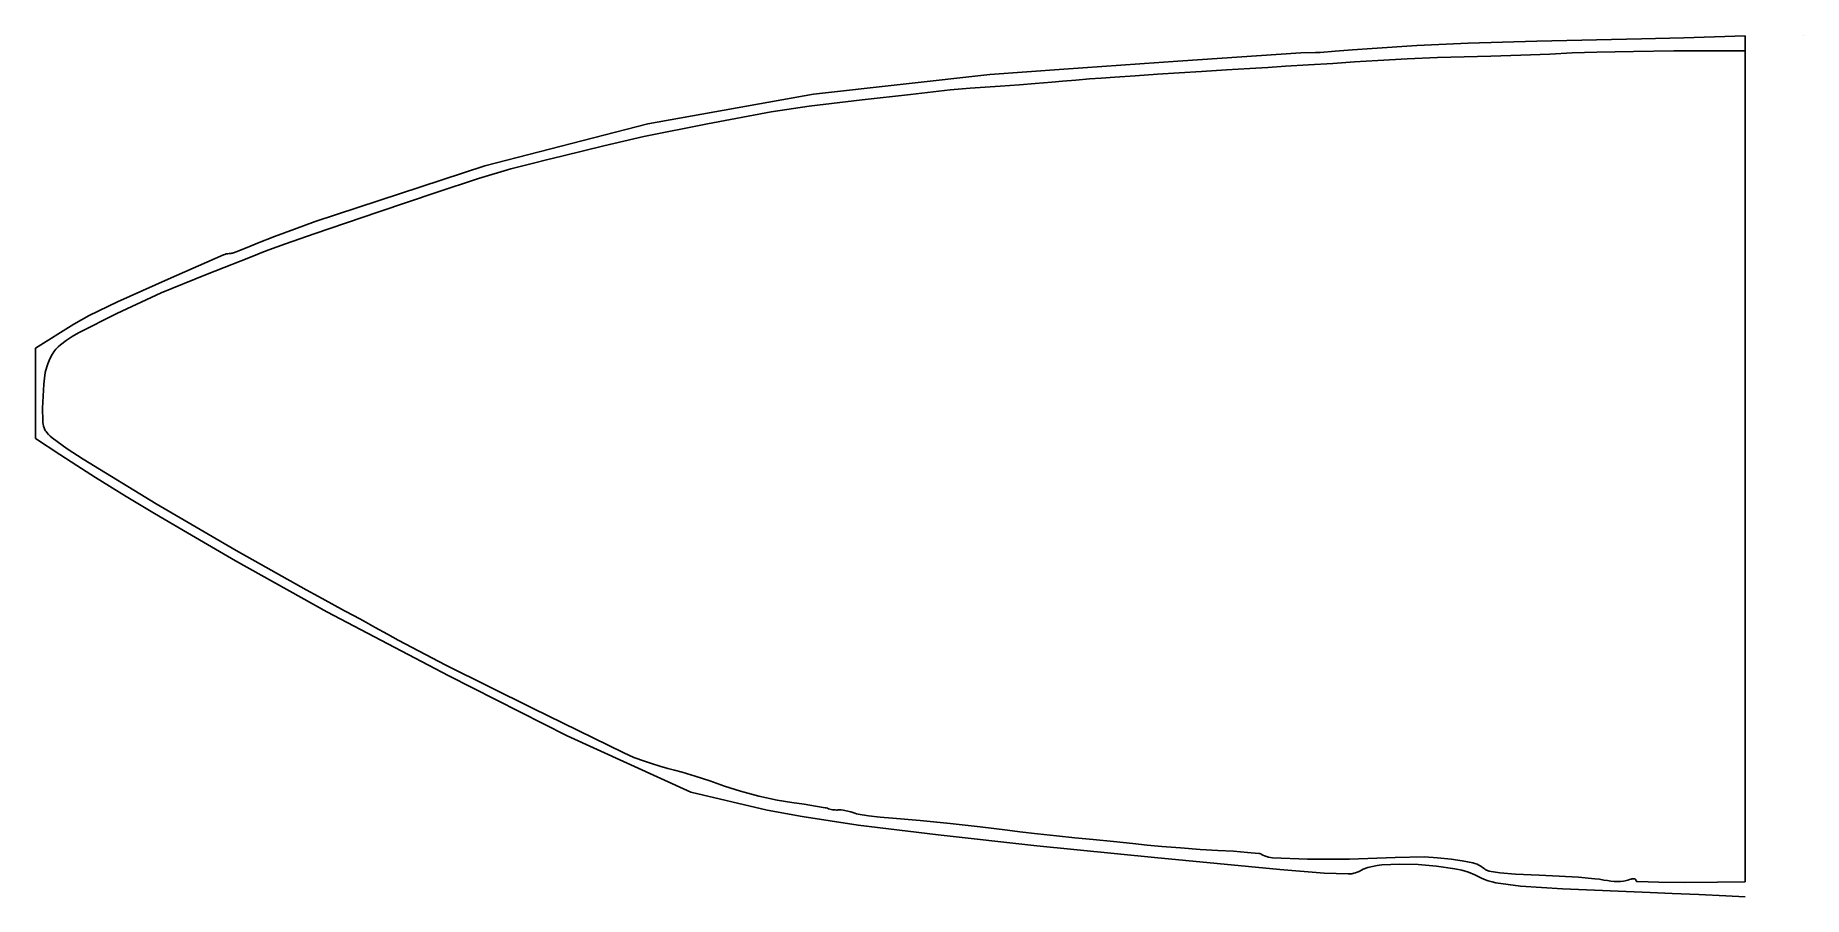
# Model space of a CAD drawing. Extents: x 0 to 18.1, y 0 to 8.8.
import ezdxf

# ---------------------------------------------------------------- set-up
doc = ezdxf.new("R2010")
doc.units = 0
doc.layers.add('grande', color=7, linetype='CONTINUOUS')
doc.layers.add('piccolo', color=7, linetype='CONTINUOUS')

msp = doc.modelspace()

# ---------------------------------------------------------------- linework, layer by layer
at = {"layer": 'grande', "color": 150}
for p, q in [((13.683, 8.693), (13.483, 8.678)), ((14.141, 8.724), (13.683, 8.693)), ((14.664, 8.748), (14.141, 8.724)), ((15.367, 8.769), (14.664, 8.748)), ((16.441, 8.793), (15.367, 8.769)), ((16.872, 8.803), (16.441, 8.793)), ((17.5, 8.822), (16.872, 8.803)), ((17.5, 0.166), (17.5, 8.822)), ((18.099, 8.826), (18.096, 8.828)), ((11.693, 8.564), (10.526, 8.483)), ((12.952, 8.649), (11.693, 8.564)), ((13.103, 8.653), (12.952, 8.649)), ((13.152, 8.654), (13.103, 8.653)), ((13.303, 8.665), (13.152, 8.654)), ((13.483, 8.678), (13.303, 8.665)), ((9.768, 8.426), (7.963, 8.226)), ((10.526, 8.483), (9.768, 8.426)), ((7.963, 8.226), (6.27, 7.922)), ((6.27, 7.922), (4.599, 7.494)), ((4.599, 7.494), (2.863, 6.924)), ((2.863, 6.924), (2.651, 6.846)), ((2.274, 6.703), (2.184, 6.665)), ((2.447, 6.769), (2.274, 6.703)), ((2.651, 6.846), (2.447, 6.769)), ((1.926, 6.582), (1.359, 6.333)), ((1.94, 6.587), (1.926, 6.582)), ((1.954, 6.591), (1.94, 6.587)), ((1.969, 6.594), (1.954, 6.591)), ((1.984, 6.596), (1.969, 6.594)), ((1.999, 6.597), (1.984, 6.596)), ((2.004, 6.597), (1.999, 6.597)), ((2.009, 6.598), (2.004, 6.597)), ((2.014, 6.599), (2.009, 6.598)), ((2.019, 6.6), (2.014, 6.599)), ((2.066, 6.617), (2.019, 6.6)), ((2.123, 6.639), (2.066, 6.617)), ((2.184, 6.665), (2.123, 6.639)), ((1.359, 6.333), (0.839, 6.101)), ((0.839, 6.101), (0.552, 5.961)), ((0.393, 5.872), (0, 5.626)), ((0.552, 5.961), (0.393, 5.872)), ((0, 4.704), (0, 5.626)), ((0, 4.704), (0.252, 4.538)), ((0.252, 4.538), (0.424, 4.426)), ((0.424, 4.426), (0.616, 4.305)), ((0.616, 4.305), (0.931, 4.11)), ((0.931, 4.11), (1.219, 3.936)), ((1.219, 3.936), (1.557, 3.737)), ((1.557, 3.737), (2.048, 3.452)), ((2.048, 3.452), (2.983, 2.931)), ((2.983, 2.931), (4.231, 2.276)), ((4.231, 2.276), (5.442, 1.661)), ((5.442, 1.661), (6.71, 1.083)), ((6.71, 1.083), (7.491, 0.899)), ((7.491, 0.899), (7.847, 0.834)), ((7.847, 0.834), (8.421, 0.748)), ((8.421, 0.748), (9.239, 0.647)), ((9.239, 0.647), (10.251, 0.536)), ((10.251, 0.536), (11.454, 0.415)), ((11.454, 0.415), (12.737, 0.292)), ((12.737, 0.292), (13.192, 0.255)), ((13.192, 0.255), (13.436, 0.247)), ((13.436, 0.247), (13.455, 0.248)), ((13.455, 0.248), (13.475, 0.25)), ((13.475, 0.25), (13.494, 0.254)), ((13.494, 0.254), (13.512, 0.259)), ((13.512, 0.259), (13.53, 0.266)), ((13.53, 0.266), (13.548, 0.274)), ((13.548, 0.274), (13.592, 0.295)), ((13.592, 0.295), (13.638, 0.312)), ((13.638, 0.312), (13.685, 0.325)), ((13.685, 0.325), (13.733, 0.335)), ((13.733, 0.335), (13.782, 0.34)), ((13.782, 0.34), (13.967, 0.348)), ((13.967, 0.348), (14.153, 0.344)), ((14.153, 0.344), (14.342, 0.328)), ((14.342, 0.328), (14.53, 0.3)), ((14.53, 0.3), (14.599, 0.285)), ((14.599, 0.285), (14.667, 0.265)), ((14.667, 0.265), (14.732, 0.239)), ((14.732, 0.239), (14.796, 0.209)), ((14.796, 0.209), (14.833, 0.192)), ((14.833, 0.192), (14.871, 0.177)), ((14.871, 0.177), (14.91, 0.166)), ((14.91, 0.166), (14.95, 0.157)), ((14.95, 0.157), (15.202, 0.124)), ((15.202, 0.124), (15.63, 0.095)), ((15.63, 0.095), (16.528, 0.056)), ((16.528, 0.056), (16.753, 0.047)), ((16.753, 0.047), (17.026, 0.036)), ((17.026, 0.036), (17.301, 0.024)), ((17.301, 0.024), (17.5, 0.015))]:
    msp.add_line(p, q, dxfattribs=at)
at = {"layer": 'piccolo', "color": 150}
for p, q in [((12.614, 8.5), (12.795, 8.511)), ((12.795, 8.511), (13.032, 8.525)), ((13.032, 8.525), (13.28, 8.541)), ((13.28, 8.541), (13.502, 8.557)), ((13.502, 8.557), (13.74, 8.572)), ((13.74, 8.572), (14.041, 8.587)), ((14.041, 8.587), (14.352, 8.6)), ((14.352, 8.6), (14.625, 8.608)), ((14.625, 8.608), (14.897, 8.616)), ((14.897, 8.616), (15.204, 8.626)), ((15.204, 8.626), (15.5, 8.637)), ((15.5, 8.637), (15.731, 8.648)), ((15.731, 8.648), (15.983, 8.657)), ((15.983, 8.657), (16.356, 8.664)), ((16.356, 8.664), (16.771, 8.669)), ((16.771, 8.669), (17.5, 8.671)), ((10.073, 8.321), (10.233, 8.334)), ((10.233, 8.334), (10.403, 8.35)), ((10.403, 8.35), (10.512, 8.36)), ((10.512, 8.36), (10.649, 8.371)), ((10.649, 8.371), (10.789, 8.382)), ((10.789, 8.382), (10.91, 8.39)), ((10.91, 8.39), (11.05, 8.4)), ((11.05, 8.4), (11.257, 8.414)), ((11.257, 8.414), (11.486, 8.429)), ((11.486, 8.429), (11.708, 8.444)), ((11.708, 8.444), (11.937, 8.459)), ((11.937, 8.459), (12.19, 8.475)), ((12.19, 8.475), (12.431, 8.49)), ((12.431, 8.49), (12.614, 8.5)), ((7.92, 8.102), (8.464, 8.168)), ((8.464, 8.168), (8.958, 8.224)), ((8.958, 8.224), (9.365, 8.269)), ((9.365, 8.269), (9.569, 8.286)), ((9.569, 8.286), (9.875, 8.307)), ((9.875, 8.307), (10.073, 8.321)), ((6.881, 7.923), (7.531, 8.044)), ((7.531, 8.044), (7.92, 8.102)), ((5.817, 7.699), (6.229, 7.794)), ((6.229, 7.794), (6.881, 7.923)), ((5.401, 7.595), (5.609, 7.647)), ((5.609, 7.647), (5.817, 7.699)), ((4.536, 7.362), (4.866, 7.461)), ((4.866, 7.461), (5.111, 7.525)), ((5.111, 7.525), (5.219, 7.55)), ((5.219, 7.55), (5.401, 7.595)), ((4.102, 7.221), (4.536, 7.362)), ((3.516, 7.023), (4.102, 7.221)), ((2.854, 6.796), (3.516, 7.023)), ((2.56, 6.695), (2.854, 6.796)), ((1.933, 6.453), (2.107, 6.522)), ((2.107, 6.522), (2.253, 6.579)), ((2.253, 6.579), (2.302, 6.6)), ((2.302, 6.6), (2.39, 6.634)), ((2.39, 6.634), (2.56, 6.695)), ((1.289, 6.192), (1.74, 6.378)), ((1.74, 6.378), (1.933, 6.453)), ((0.834, 5.982), (1.289, 6.192)), ((0.44, 5.784), (0.834, 5.982)), ((0.19, 5.59), (0.21, 5.616)), ((0.21, 5.616), (0.232, 5.64)), ((0.232, 5.64), (0.256, 5.662)), ((0.256, 5.662), (0.314, 5.707)), ((0.314, 5.707), (0.376, 5.748)), ((0.376, 5.748), (0.44, 5.784)), ((0.102, 5.377), (0.116, 5.435)), ((0.116, 5.435), (0.127, 5.468)), ((0.127, 5.468), (0.14, 5.501)), ((0.14, 5.501), (0.155, 5.533)), ((0.155, 5.533), (0.172, 5.563)), ((0.172, 5.563), (0.19, 5.59)), ((0.074, 5.014), (0.085, 5.26)), ((0.085, 5.26), (0.092, 5.319)), ((0.092, 5.319), (0.102, 5.377)), ((0.076, 4.883), (0.074, 5.014)), ((0.078, 4.865), (0.076, 4.883)), ((0.08, 4.848), (0.078, 4.865)), ((0.084, 4.83), (0.08, 4.848)), ((0.089, 4.813), (0.084, 4.83)), ((0.093, 4.803), (0.089, 4.813)), ((0.098, 4.792), (0.093, 4.803)), ((0.104, 4.782), (0.098, 4.792)), ((0.11, 4.773), (0.104, 4.782)), ((0.117, 4.763), (0.11, 4.773)), ((0.135, 4.745), (0.117, 4.763)), ((0.153, 4.728), (0.135, 4.745)), ((0.172, 4.711), (0.153, 4.728)), ((0.327, 4.596), (0.172, 4.711)), ((0.488, 4.49), (0.327, 4.596)), ((1.238, 4.035), (0.488, 4.49)), ((2.054, 3.556), (1.238, 4.035)), ((2.773, 3.154), (2.054, 3.556)), ((2.898, 3.086), (2.773, 3.154)), ((3.036, 3.011), (2.898, 3.086)), ((3.165, 2.94), (3.036, 3.011)), ((3.262, 2.887), (3.165, 2.94)), ((3.357, 2.836), (3.262, 2.887)), ((3.477, 2.769), (3.357, 2.836)), ((3.604, 2.7), (3.477, 2.769)), ((3.715, 2.639), (3.604, 2.7)), ((4.201, 2.385), (3.715, 2.639)), ((5.088, 1.944), (4.201, 2.385)), ((6.022, 1.487), (5.088, 1.944)), ((6.127, 1.44), (6.022, 1.487)), ((6.234, 1.4), (6.127, 1.44)), ((6.307, 1.376), (6.234, 1.4)), ((6.392, 1.351), (6.307, 1.376)), ((6.475, 1.328), (6.392, 1.351)), ((6.542, 1.31), (6.475, 1.328)), ((6.621, 1.289), (6.542, 1.31)), ((6.752, 1.248), (6.621, 1.289)), ((6.903, 1.199), (6.752, 1.248)), ((7.053, 1.147), (6.903, 1.199)), ((7.217, 1.095), (7.053, 1.147)), ((7.406, 1.045), (7.217, 1.095)), ((7.592, 1.002), (7.406, 1.045)), ((7.742, 0.977), (7.592, 1.002)), ((7.87, 0.96), (7.742, 0.977)), ((7.986, 0.942), (7.87, 0.96)), ((8.083, 0.925), (7.986, 0.942)), ((8.095, 0.923), (8.083, 0.925)), ((8.107, 0.919), (8.095, 0.923)), ((8.119, 0.915), (8.107, 0.919)), ((8.131, 0.911), (8.119, 0.915)), ((8.144, 0.908), (8.131, 0.911)), ((8.158, 0.905), (8.144, 0.908)), ((8.172, 0.903), (8.158, 0.905)), ((8.186, 0.902), (8.172, 0.903)), ((8.2, 0.901), (8.186, 0.902)), ((8.208, 0.901), (8.2, 0.901)), ((8.216, 0.902), (8.208, 0.901)), ((8.223, 0.903), (8.216, 0.902)), ((8.23, 0.904), (8.223, 0.903)), ((8.236, 0.904), (8.23, 0.904)), ((8.242, 0.904), (8.236, 0.904)), ((8.249, 0.904), (8.242, 0.904)), ((8.268, 0.901), (8.249, 0.904)), ((8.286, 0.898), (8.268, 0.901)), ((8.328, 0.888), (8.286, 0.898)), ((8.348, 0.882), (8.328, 0.888)), ((8.368, 0.875), (8.348, 0.882)), ((8.386, 0.868), (8.368, 0.875)), ((8.405, 0.863), (8.386, 0.868)), ((8.423, 0.859), (8.405, 0.863)), ((8.526, 0.842), (8.423, 0.859)), ((8.647, 0.827), (8.526, 0.842)), ((8.772, 0.817), (8.647, 0.827)), ((9.055, 0.794), (8.772, 0.817)), ((9.363, 0.765), (9.055, 0.794)), ((9.67, 0.731), (9.363, 0.765)), ((9.95, 0.694), (9.67, 0.731)), ((10.077, 0.678), (9.95, 0.694)), ((10.257, 0.657), (10.077, 0.678)), ((10.453, 0.636), (10.257, 0.657)), ((10.638, 0.618), (10.453, 0.636)), ((10.827, 0.6), (10.638, 0.618)), ((11.036, 0.579), (10.827, 0.6)), ((11.233, 0.559), (11.036, 0.579)), ((11.381, 0.543), (11.233, 0.559)), ((11.529, 0.528), (11.381, 0.543)), ((11.721, 0.513), (11.529, 0.528)), ((11.923, 0.498), (11.721, 0.513)), ((12.104, 0.488), (11.923, 0.498)), ((12.265, 0.479), (12.104, 0.488)), ((12.405, 0.468), (12.265, 0.479)), ((12.524, 0.458), (12.405, 0.468)), ((12.528, 0.457), (12.524, 0.458)), ((12.532, 0.456), (12.528, 0.457)), ((12.535, 0.455), (12.532, 0.456)), ((12.539, 0.454), (12.535, 0.455)), ((12.542, 0.452), (12.539, 0.454)), ((12.546, 0.45), (12.542, 0.452)), ((12.563, 0.44), (12.546, 0.45)), ((12.582, 0.432), (12.563, 0.44)), ((12.601, 0.425), (12.582, 0.432)), ((12.621, 0.42), (12.601, 0.425)), ((12.641, 0.416), (12.621, 0.42)), ((12.661, 0.414), (12.641, 0.416)), ((13.02, 0.399), (12.661, 0.414)), ((13.449, 0.399), (13.02, 0.399)), ((13.919, 0.417), (13.449, 0.399)), ((14.215, 0.421), (13.919, 0.417)), ((14.353, 0.414), (14.215, 0.421)), ((14.49, 0.4), (14.353, 0.414)), ((14.603, 0.383), (14.49, 0.4)), ((14.714, 0.36), (14.603, 0.383)), ((14.735, 0.355), (14.714, 0.36)), ((14.756, 0.347), (14.735, 0.355)), ((14.776, 0.338), (14.756, 0.347)), ((14.794, 0.328), (14.776, 0.338)), ((14.812, 0.315), (14.794, 0.328)), ((14.829, 0.302), (14.812, 0.315)), ((14.837, 0.296), (14.829, 0.302)), ((14.845, 0.29), (14.837, 0.296)), ((14.853, 0.286), (14.845, 0.29)), ((14.862, 0.282), (14.853, 0.286)), ((14.871, 0.279), (14.862, 0.282)), ((14.88, 0.276), (14.871, 0.279)), ((14.99, 0.258), (14.88, 0.276)), ((15.151, 0.244), (14.99, 0.258)), ((15.391, 0.234), (15.151, 0.244)), ((15.595, 0.225), (15.391, 0.234)), ((15.794, 0.213), (15.595, 0.225)), ((15.963, 0.199), (15.794, 0.213)), ((16.009, 0.193), (15.963, 0.199)), ((16.055, 0.185), (16.009, 0.193)), ((16.09, 0.179), (16.055, 0.185)), ((16.3, 0.184), (16.285, 0.179)), ((16.316, 0.19), (16.3, 0.184)), ((16.333, 0.195), (16.316, 0.19)), ((16.34, 0.196), (16.333, 0.195)), ((16.347, 0.197), (16.34, 0.196)), ((16.353, 0.197), (16.347, 0.197)), ((16.36, 0.198), (16.353, 0.197)), ((16.363, 0.197), (16.36, 0.198)), ((16.366, 0.197), (16.363, 0.197)), ((16.369, 0.196), (16.366, 0.197)), ((16.372, 0.196), (16.369, 0.196)), ((16.374, 0.195), (16.372, 0.196)), ((16.377, 0.193), (16.374, 0.195)), ((16.378, 0.193), (16.377, 0.193)), ((16.379, 0.192), (16.378, 0.193)), ((16.379, 0.192), (16.379, 0.192)), ((16.38, 0.191), (16.379, 0.192)), ((16.381, 0.19), (16.38, 0.191)), ((16.381, 0.189), (16.381, 0.19)), ((16.382, 0.188), (16.381, 0.189)), ((16.383, 0.187), (16.382, 0.188)), ((16.382, 0.188), (16.382, 0.188)), ((16.383, 0.186), (16.383, 0.187)), ((16.383, 0.185), (16.383, 0.186)), ((16.383, 0.184), (16.383, 0.185)), ((16.383, 0.183), (16.383, 0.184)), ((16.383, 0.181), (16.383, 0.183)), ((16.383, 0.18), (16.383, 0.181)), ((16.125, 0.174), (16.09, 0.179)), ((16.159, 0.171), (16.125, 0.174)), ((16.194, 0.17), (16.159, 0.171)), ((16.225, 0.171), (16.194, 0.17)), ((16.256, 0.173), (16.225, 0.171)), ((16.271, 0.176), (16.256, 0.173)), ((16.285, 0.179), (16.271, 0.176)), ((16.384, 0.179), (16.383, 0.18)), ((16.384, 0.178), (16.384, 0.179)), ((16.385, 0.177), (16.384, 0.178)), ((16.385, 0.176), (16.385, 0.177)), ((16.386, 0.175), (16.385, 0.176)), ((16.386, 0.174), (16.386, 0.175)), ((16.387, 0.173), (16.386, 0.174)), ((16.388, 0.172), (16.387, 0.173)), ((16.389, 0.171), (16.388, 0.172)), ((16.39, 0.171), (16.389, 0.171)), ((16.391, 0.17), (16.39, 0.171)), ((16.392, 0.17), (16.391, 0.17)), ((16.393, 0.169), (16.392, 0.17)), ((16.394, 0.169), (16.393, 0.169)), ((16.396, 0.169), (16.394, 0.169)), ((16.397, 0.169), (16.396, 0.169)), ((16.617, 0.162), (16.397, 0.169)), ((16.883, 0.159), (16.617, 0.162)), ((17.217, 0.162), (16.883, 0.159)), ((17.5, 0.166), (17.217, 0.162))]:
    msp.add_line(p, q, dxfattribs=at)

doc.saveas('drawing.dxf')
